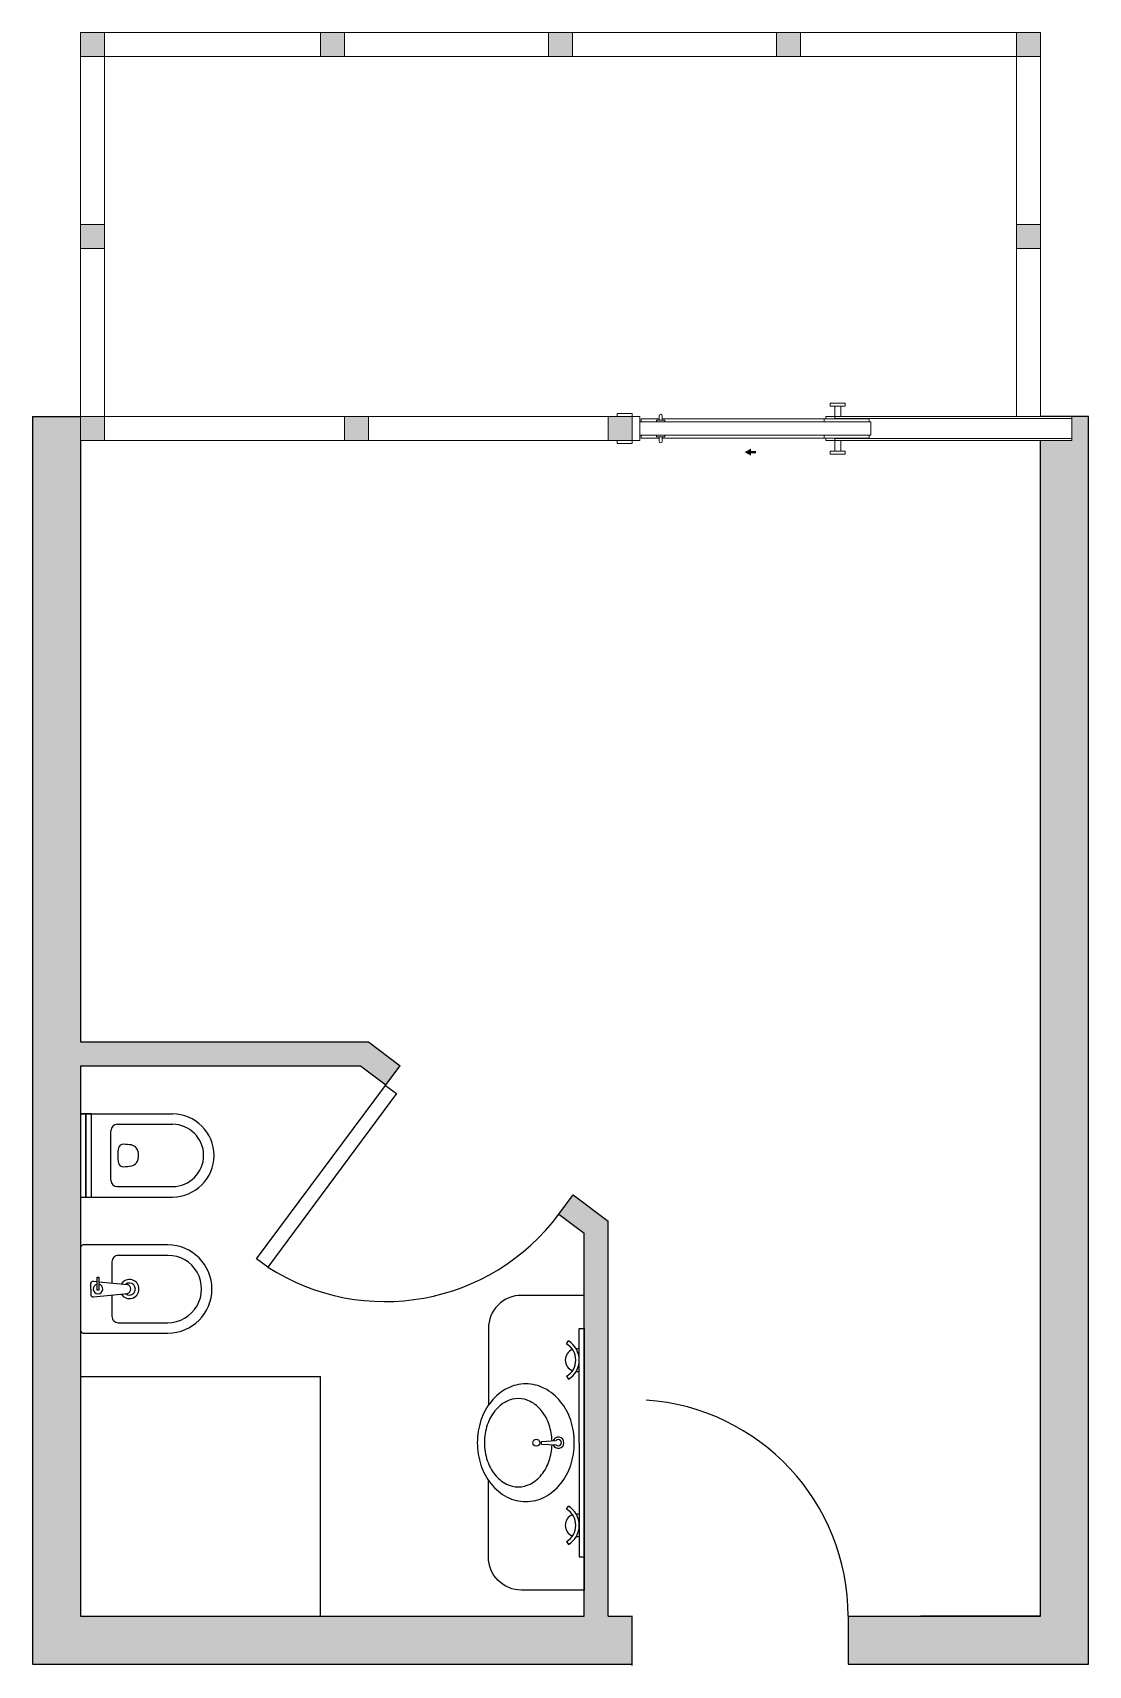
# Model space of a CAD drawing. Header units: metres. Extents: x 63.24 to 67.64, y 30.87 to 37.68.
import ezdxf

# ---------------------------------------------------------------- set-up
doc = ezdxf.new("R2010")
doc.units = ezdxf.units.M
for name, color, linetype in [('Arredi', 6, 'Continuous'), ('Muri', 3, 'Continuous'), ('Riempimento', 254, 'Continuous')]:
    doc.layers.add(name, color=color, linetype=linetype)
doc.layers.add('Infissi', color=30, linetype='Continuous', lineweight=5)
doc.layers.add('Porte', color=181, linetype='Continuous', lineweight=5)

msp = doc.modelspace()

# ---------------------------------------------------------------- hatches: boundary and pattern name
at = {"layer": 'Riempimento', "transparency": 33554687}
h = msp.add_hatch(color=256, dxfattribs=at)
h.dxf.hatch_style = 1
h.paths.add_polyline_path([(63.5386, 37.6757), (63.4386, 37.6757), (63.4386, 37.5757), (63.5386, 37.5757)])
h.paths.add_polyline_path([(67.4386, 37.6757), (67.3386, 37.6757), (67.3386, 37.5757), (67.4386, 37.5757)])
h = msp.add_hatch(color=256, dxfattribs=at)
h.dxf.hatch_style = 1
h.paths.add_polyline_path([(64.5383, 37.6757), (64.4388, 37.6757), (64.4388, 37.5757), (64.5383, 37.5757)])
h.paths.add_polyline_path([(65.4886, 37.6757), (65.389, 37.6757), (65.389, 37.5757), (65.4886, 37.5757)])
h.paths.add_polyline_path([(66.4383, 37.6757), (66.3388, 37.6757), (66.3388, 37.5757), (66.4383, 37.5757)])
h = msp.add_hatch(color=256, dxfattribs=at)
h.dxf.hatch_style = 1
h.paths.add_polyline_path([(63.5386, 36.8757), (63.4386, 36.8757), (63.4386, 36.7757), (63.5386, 36.7757)])
h = msp.add_hatch(color=256, dxfattribs=at)
h.dxf.hatch_style = 1
h.paths.add_polyline_path([(67.4386, 36.8757), (67.3386, 36.8757), (67.3386, 36.7757), (67.4386, 36.7757)])
h = msp.add_hatch(color=256, dxfattribs=at)
h.dxf.hatch_style = 1
h.paths.add_polyline_path([(63.4386, 35.9757), (63.4386, 36.0757), (63.2386, 36.0757), (63.2386, 30.8757), (65.7377, 30.8757), (65.7377, 31.0757), (65.6377, 31.0757), (65.6377, 32.7227), (65.4917, 32.8318), (65.432, 32.7516), (65.5377, 32.6726), (65.5377, 31.0757), (63.4386, 31.0757), (63.4386, 33.3694), (64.6053, 33.3694), (64.7111, 33.2904), (64.7709, 33.3705), (64.6386, 33.4694), (63.4386, 33.4694)])
h.paths.add_polyline_path([(67.6386, 36.0757), (67.5695, 36.0757), (67.5695, 35.9757), (67.4386, 35.9757), (67.4386, 31.0757), (66.6377, 31.0757), (66.6377, 30.8757), (67.6386, 30.8757)])
h.paths.add_polyline_path([(63.5386, 36.0757), (63.4386, 36.0757), (63.4386, 35.9757), (63.5386, 35.9757)], flags=17)
h.paths.add_polyline_path([(64.6379, 36.0757), (64.5384, 36.0757), (64.5384, 35.9757), (64.6379, 35.9757)], flags=17)
h.paths.add_polyline_path([(65.7373, 36.0757), (65.6377, 36.0757), (65.6377, 35.9757), (65.7373, 35.9757)], flags=17)

# ---------------------------------------------------------------- linework, layer by layer
at = {"layer": 'Arredi'}
for p, q in [((63.4386, 33.1694), (63.4386, 32.8232)), ((63.4386, 33.1694), (63.8214, 33.1694)), ((63.5646, 32.8931), (63.5646, 33.0996)), ((63.5912, 33.1261), (63.8214, 33.1261)), ((63.5912, 32.8665), (63.8214, 32.8665)), ((63.4386, 32.8232), (63.8214, 32.8232)), ((63.4804, 32.4397), (63.4804, 32.4621)), ((63.4916, 32.4722), (63.5077, 32.4707)), ((63.5143, 32.4701), (63.6333, 32.4583)), ((63.4804, 32.4397), (63.4804, 32.4172)), ((63.4916, 32.4071), (63.6333, 32.421)), ((65.464, 32.2107), (65.4714, 32.2231)), ((63.4386, 32.0757), (64.4386, 32.0757)), ((64.4386, 31.0757), (64.4386, 32.0757)), ((65.464, 32.0761), (65.4714, 32.0636)), ((65.3589, 31.8044), (65.4205, 31.8084)), ((65.3589, 31.7938), (65.3589, 31.8044)), ((65.3589, 31.7938), (65.4205, 31.7898)), ((65.464, 31.5221), (65.4714, 31.5346)), ((65.464, 31.3876), (65.4714, 31.3751))]:
    msp.add_line(p, q, dxfattribs=at)
for points in [[(64.7556, 33.2539), (64.2182, 32.5312), (64.172, 32.5655), (64.7094, 33.2882)], [(63.4386, 33.1694), (63.4386, 32.8232), (63.4609, 32.8232), (63.4609, 33.1694)], [(63.4609, 33.1694), (63.4609, 32.8232), (63.4833, 32.8232), (63.4833, 33.1694)], [(63.5143, 32.4885), (63.5143, 32.4346), (63.5077, 32.4346), (63.5077, 32.4885)]]:
    msp.add_lwpolyline(points, close=True, dxfattribs=at)
for points in [[(63.8023, 32.2561, 0.999999), (63.8023, 32.6232), (63.4843, 32.6232), (63.4485, 32.6232, 0.414214), (63.4386, 32.6132), (63.4386, 32.2661, 0.414214), (63.4485, 32.2561), (63.8023, 32.2561)], [(63.569, 32.4147), (63.569, 32.326, 0.414214), (63.5955, 32.2994), (63.8018, 32.2994, 1.001701), (63.8023, 32.5799), (63.5955, 32.5799, 0.414214), (63.569, 32.5534), (63.569, 32.4647)], [(65.4033, 31.8073, 0.071472), (65.3914, 31.8738, 0.088923), (65.3599, 31.932, 0.104957), (65.312, 31.9712, 0.120011), (65.2625, 31.9833, 0.120011), (65.2131, 31.9712, 0.104957), (65.1652, 31.932, 0.088923), (65.1336, 31.8738, 0.080167), (65.1216, 31.7991, 0.080167), (65.1336, 31.7244, 0.088923), (65.1652, 31.6663, 0.104957), (65.2131, 31.627, 0.120011), (65.2625, 31.615, 0.120011), (65.312, 31.627, 0.104957), (65.3599, 31.6663, 0.088923), (65.3914, 31.7244, 0.071472), (65.4033, 31.7909)]]:
    msp.add_lwpolyline(points, format="xyb", dxfattribs=at)
at = {"layer": 'Arredi', "ltscale": 0.02}
for points in [[(65.5377, 31.7991), (65.5377, 32.4134), (65.2764, 32.4134, 0.414214), (65.1381, 32.275), (65.1381, 31.9556)], [(65.5377, 31.7991), (65.5377, 31.1848), (65.2764, 31.1848, -0.414214), (65.1381, 31.3232), (65.1381, 31.6426)]]:
    msp.add_lwpolyline(points, format="xyb", dxfattribs=at)
at = {"layer": 'Arredi'}
for points in [[(65.5168, 31.7991), (65.5168, 32.275), (65.5377, 32.275), (65.5377, 31.7991)], [(65.5168, 31.7991), (65.5168, 31.3232), (65.5377, 31.3232), (65.5377, 31.7991)]]:
    msp.add_lwpolyline(points, dxfattribs=at)
msp.add_lwpolyline([(65.294, 31.5538, 0.120011), (65.3716, 31.5726, 0.104957), (65.4391, 31.628, 0.088923), (65.481, 31.7052, 0.080167), (65.4962, 31.7991, 0.080167), (65.481, 31.893, 0.088923), (65.4391, 31.9702, 0.104957), (65.3716, 32.0256, 0.120011), (65.294, 32.0445, 0.120011), (65.2164, 32.0256, 0.104957), (65.1489, 31.9702, 0.088923), (65.107, 31.893, 0.080167), (65.0919, 31.7991, 0.080167), (65.107, 31.7052, 0.088923), (65.1489, 31.628, 0.104957), (65.2164, 31.5726, 0.120011)], format="xyb", close=True, dxfattribs=at)
msp.add_circle((65.3375, 31.7991), 0.0144, dxfattribs=at)
for centre, radius, start, end in [((63.8214, 32.9963), 0.1731, 270, 90), ((63.5912, 33.0996), 0.0265, 90, 180), ((63.8214, 32.9963), 0.1298, 270, 90), ((63.7393, 32.9963), 0.1463, 167.5266, 180), ((63.6155, 33.0236), 0.0195, 85.97175, 167.90324), ((63.5655, 32.3134), 0.7315, 83.35989, 85.97175), ((63.6467, 33.0109), 0.0293, 32.13099, 83.35989), ((63.6213, 32.9963), 0.0585, 360, 31.00808), ((63.7393, 32.9963), 0.1463, 180, 192.4734), ((63.6155, 32.969), 0.0195, 192.09676, 274.02825), ((63.5655, 33.6793), 0.7315, 274.02825, 276.64011), ((63.6467, 32.9817), 0.0293, 276.64011, 327.86901), ((63.6213, 32.9963), 0.0585, 328.99192, 360), ((63.5912, 32.8931), 0.0265, 180, 270), ((64.707, 33.2917), 0.9041, 237.27197, 323.31356), ((63.4905, 32.4621), 0.0101, 83.75273, 180), ((63.511, 32.4397), 0.02, 99.48231, 80.51769), ((63.6418, 32.4397), 0.0399, 211.66671, 148.41587), ((63.6417, 32.4397), 0.025, 230.80109, 129.36788), ((63.6286, 32.4397), 0.0192, 284.13907, 75.86093), ((63.4905, 32.4172), 0.0101, 180, 276.24727), ((65.5054, 32.1434), 0.0471, 110.74028, 249.25972), ((65.424, 32.1434), 0.0783, 300.75134, 59.24866), ((65.424, 32.1434), 0.0928, 300.75134, 59.24866), ((65.5054, 32.1434), 0.0471, 75.97708, 91.70447), ((65.5054, 32.1434), 0.0471, 268.29553, 284.02292), ((65.7336, 31.0749), 0.9041, 0.05218, 86.09377), ((65.4297, 31.7991), 0.0234, 201.09039, 158.90961), ((65.4297, 31.7991), 0.0131, 225.30736, 134.69264), ((65.424, 31.4548), 0.0783, 300.75134, 59.24866), ((65.424, 31.4548), 0.0928, 300.75134, 59.24866), ((65.5054, 31.4548), 0.0471, 110.74028, 249.25972), ((65.5054, 31.4548), 0.0471, 75.97708, 91.70447), ((65.5054, 31.4548), 0.0471, 268.29553, 284.02292)]:
    msp.add_arc(centre, radius, start, end, dxfattribs=at)
at = {"layer": 'Infissi'}
for p, q in [((63.4386, 36.0757), (63.4386, 37.6757)), ((63.4386, 37.6757), (67.4386, 37.6757)), ((63.5386, 37.5757), (63.5386, 37.6757)), ((64.4388, 37.5757), (64.4388, 37.6757)), ((64.5383, 37.5757), (64.5383, 37.6757)), ((65.389, 37.5757), (65.389, 37.6757)), ((65.4886, 37.5757), (65.4886, 37.6757)), ((66.3388, 37.5757), (66.3388, 37.6757)), ((66.4383, 37.5757), (66.4383, 37.6757)), ((67.3386, 37.5757), (67.3386, 37.6757)), ((67.4386, 37.6757), (67.4386, 36.0757)), ((63.5386, 37.5757), (63.4386, 37.5757)), ((67.3386, 37.5757), (63.5386, 37.5757)), ((63.5386, 37.5757), (63.5386, 36.0757)), ((67.3386, 36.0757), (67.3386, 37.5757)), ((67.3386, 37.5757), (67.4386, 37.5757)), ((63.5386, 36.8757), (63.4386, 36.8757)), ((67.4386, 36.8757), (67.3386, 36.8757)), ((63.5386, 36.7757), (63.4386, 36.7757)), ((67.4386, 36.7757), (67.3386, 36.7757)), ((65.7373, 36.0757), (63.4386, 36.0757)), ((63.4386, 35.9757), (63.4386, 36.0757)), ((63.5386, 35.9757), (63.5386, 36.0757)), ((64.5384, 35.9757), (64.5384, 36.0757)), ((64.6379, 35.9757), (64.6379, 36.0757)), ((65.6377, 35.9757), (65.6377, 36.0757)), ((65.7373, 35.9757), (65.7373, 36.0757)), ((65.7373, 35.9757), (63.4386, 35.9757))]:
    msp.add_line(p, q, dxfattribs=at)
at = {"layer": 'Muri'}
for p, q in [((63.2386, 36.0757), (63.2386, 30.8757)), ((63.2386, 36.0757), (63.4386, 36.0757)), ((67.6386, 36.0757), (67.4386, 36.0757)), ((67.6386, 30.8757), (67.6386, 36.0757)), ((63.4386, 35.9757), (63.4386, 33.4694)), ((67.4386, 31.0757), (67.4386, 35.9757)), ((64.6386, 33.4694), (64.7709, 33.3705)), ((63.4386, 33.3694), (63.4386, 31.0757)), ((64.6053, 33.3694), (64.7111, 33.2904)), ((64.7111, 33.2904), (64.7709, 33.3705)), ((65.432, 32.7516), (65.4917, 32.8318)), ((65.4917, 32.8318), (65.6377, 32.7227)), ((65.432, 32.7516), (65.5377, 32.6726)), ((65.5377, 31.0757), (65.5377, 32.6726)), ((65.6377, 31.0757), (65.6377, 32.7227)), ((63.4386, 31.0757), (65.5377, 31.0757)), ((65.6377, 31.0757), (65.7377, 31.0757)), ((65.6377, 31.0757), (65.7386, 31.0757)), ((65.7377, 30.8714), (65.7377, 31.0763)), ((66.6377, 31.0757), (66.6377, 30.8757)), ((66.6377, 31.0757), (67.4386, 31.0757)), ((67.4386, 31.0757), (66.9386, 31.0757)), ((63.2386, 30.8757), (65.7377, 30.8757)), ((66.6377, 30.8757), (67.6386, 30.8757))]:
    msp.add_line(p, q, dxfattribs=at)
for points in [[(63.4386, 33.4694), (64.6386, 33.4694), (64.6386, 33.4694)], [(63.4386, 33.3694), (64.6053, 33.3694), (64.6053, 33.3694)]]:
    msp.add_lwpolyline(points, dxfattribs=at)
at = {"layer": 'Porte', "linetype": 'Continuous'}
for p, q in [((66.6253, 36.1321), (66.5628, 36.1321)), ((66.5628, 36.1321), (66.5628, 36.1196)), ((66.6253, 36.1321), (66.6253, 36.1196)), ((65.6748, 36.0882), (65.7373, 36.0882)), ((65.7373, 36.0882), (65.7373, 36.0757)), ((65.7373, 36.0757), (65.7686, 36.0757)), ((65.7686, 35.9757), (65.7686, 36.0757)), ((65.8499, 36.0664), (65.7748, 36.0664)), ((65.7748, 36.0539), (65.7748, 36.0664)), ((66.5377, 36.0539), (66.5377, 36.0664)), ((66.5815, 36.1196), (66.5815, 36.0664)), ((66.5815, 36.0676), (67.5695, 36.0676)), ((65.7686, 35.9976), (65.7686, 36.0539)), ((65.7686, 36.0539), (66.7316, 36.0539)), ((65.7686, 35.9976), (66.7316, 35.9976)), ((65.7748, 35.9851), (65.7748, 35.9976)), ((66.5377, 35.9851), (66.5377, 35.9976)), ((65.6748, 35.9632), (65.7373, 35.9632)), ((65.7373, 35.9632), (65.7373, 35.9757)), ((65.7373, 35.9757), (65.7686, 35.9757)), ((65.7748, 35.9851), (65.8499, 35.9851)), ((66.5628, 35.9194), (66.5628, 35.932)), ((66.5815, 35.932), (66.5815, 35.9851)), ((66.5815, 35.9839), (67.5695, 35.9839)), ((66.6253, 35.9194), (66.6253, 35.932)), ((66.6253, 35.9194), (66.5628, 35.9194))]:
    msp.add_line(p, q, dxfattribs=at)
at = {"layer": 'Porte'}
for p, q in [((66.5815, 36.0664), (65.8624, 36.0664)), ((66.7253, 36.0664), (65.8624, 36.0664)), ((67.5695, 35.9757), (67.5695, 36.0758)), ((66.7253, 35.9851), (65.8624, 35.9851))]:
    msp.add_line(p, q, dxfattribs=at)
at = {"layer": 'Porte', "ltscale": 0.0002}
for p, q in [((66.5815, 36.0758), (66.544, 36.0758)), ((66.544, 36.0758), (66.544, 36.0664)), ((66.6253, 36.1196), (66.5628, 36.1196)), ((66.7253, 36.0664), (66.7253, 36.0539)), ((66.7253, 35.9851), (66.7253, 35.9976)), ((66.7316, 35.9976), (66.7316, 36.0539)), ((66.544, 35.9851), (66.544, 35.9757)), ((66.544, 35.9757), (66.5815, 35.9757)), ((66.6253, 35.932), (66.5628, 35.932))]:
    msp.add_line(p, q, dxfattribs=at)
at = {"layer": 'Porte', "linetype": 'Continuous', "ltscale": 0.1}
for p, q in [((67.5695, 36.0758), (66.5815, 36.0758)), ((66.6065, 36.1196), (66.6065, 36.0758)), ((67.5695, 35.9757), (66.5815, 35.9757)), ((66.6065, 35.932), (66.6065, 35.9757))]:
    msp.add_line(p, q, dxfattribs=at)
at = {"layer": 'Porte'}
for points in [[(65.6748, 36.0882), (65.6748, 36.0757)], [(65.6748, 35.9632), (65.6748, 35.9757)]]:
    msp.add_lwpolyline(points, dxfattribs=at)
at = {"layer": 'Porte', "linetype": 'Continuous'}
for points in [[(65.8499, 36.0601), (65.8499, 36.0789, -1), (65.8624, 36.0789), (65.8624, 36.0601)], [(65.8499, 35.9914), (65.8499, 35.9726, 1), (65.8624, 35.9726), (65.8624, 35.9914)]]:
    msp.add_lwpolyline(points, format="xyb", dxfattribs=at)
for points in [[(65.8733, 36.0539), (65.8733, 36.0601), (65.8389, 36.0601), (65.8389, 36.0539)], [(65.8733, 35.9976), (65.8733, 35.9914), (65.8389, 35.9914), (65.8389, 35.9976)]]:
    msp.add_lwpolyline(points, dxfattribs=at)
at = {"layer": 'Porte', "color": 1, "true_color": 0xff0505}
for points in [[(66.233, 35.9126), (66.233, 35.9424), (66.2059, 35.9275), (66.233, 35.9424)], [(66.2534, 35.9228), (66.233, 35.9228), (66.2534, 35.9322), (66.233, 35.9322)]]:
    msp.add_solid(points, dxfattribs=at)

doc.saveas('drawing.dxf')
